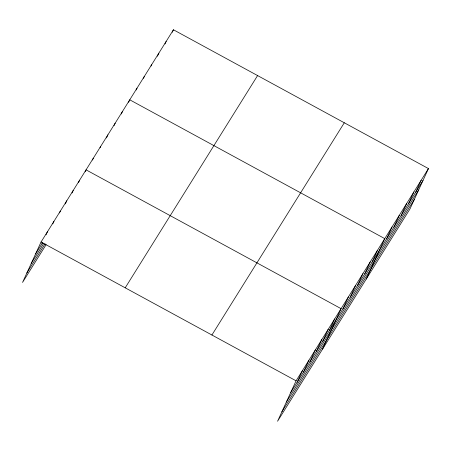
<?xml version="1.0" encoding="UTF-8"?>
<svg xmlns="http://www.w3.org/2000/svg" width="451" height="451" viewBox="0 0 451 451"><rect width="100%" height="100%" fill="white"/><g stroke="black" fill="none" stroke-linecap="round" stroke-linejoin="round"><path stroke-width="0.68" d="M428.45 168.584L296.07 380.824L277.568 421.234L409.948 208.993L428.45 168.584L173.432 29.766L41.052 242.007L22.55 282.416L46.126 244.617M42.039 243.585L42.614 242.334M46.047 234.824L47.479 231.696M52.767 223.893L53.911 221.39M59.481 212.957L60.338 211.079M65.339 203.897L66.771 200.774M72.053 192.966L73.197 190.463M78.485 182.655L79.63 180.152M85.2 171.724L86.062 169.847L341.08 308.664L322.578 349.074M92.483 160.049L93.34 158.171M100.049 147.748L100.624 146.502M106.47 137.955L107.902 134.826M114.035 125.654L115.185 123.151M121.319 113.979L122.463 111.482M128.597 102.309L129.747 99.806L384.765 238.624L366.263 279.034M136.168 90.008L137.025 88.131M143.446 78.339L144.309 76.461M151.012 66.038L151.587 64.786M157.438 56.24L158.87 53.117M165.004 43.944L166.148 41.441M172.282 32.269L173.432 29.766M297.057 382.403L302.503 370.513M303.489 372.092L308.929 360.208M309.922 361.781L315.362 349.897M316.348 351.476L321.788 339.592M322.781 341.165L328.221 329.281M329.207 330.859L334.648 318.97M342.918 308.873L348.358 296.989M350.202 297.203L355.642 285.314M357.48 285.528L362.92 273.644M364.763 273.853L370.203 261.969M372.041 262.183L377.481 250.299M386.603 238.838L392.043 226.949M393.886 227.163L399.327 215.279M401.164 215.488L406.605 203.604M408.448 203.818L413.888 191.929M415.726 192.143L421.166 180.259M35.606 253.89L42.755 242.435M31.299 263.305L43.803 243.258M26.857 273.002L45.077 243.794M125.209 287.817L257.589 75.576M211.914 335.014L344.293 122.773M290.63 392.708L423.01 180.468M286.317 402.123L418.697 189.882M281.881 411.819L414.26 199.579M41.052 242.007L296.07 380.824"/></g></svg>
